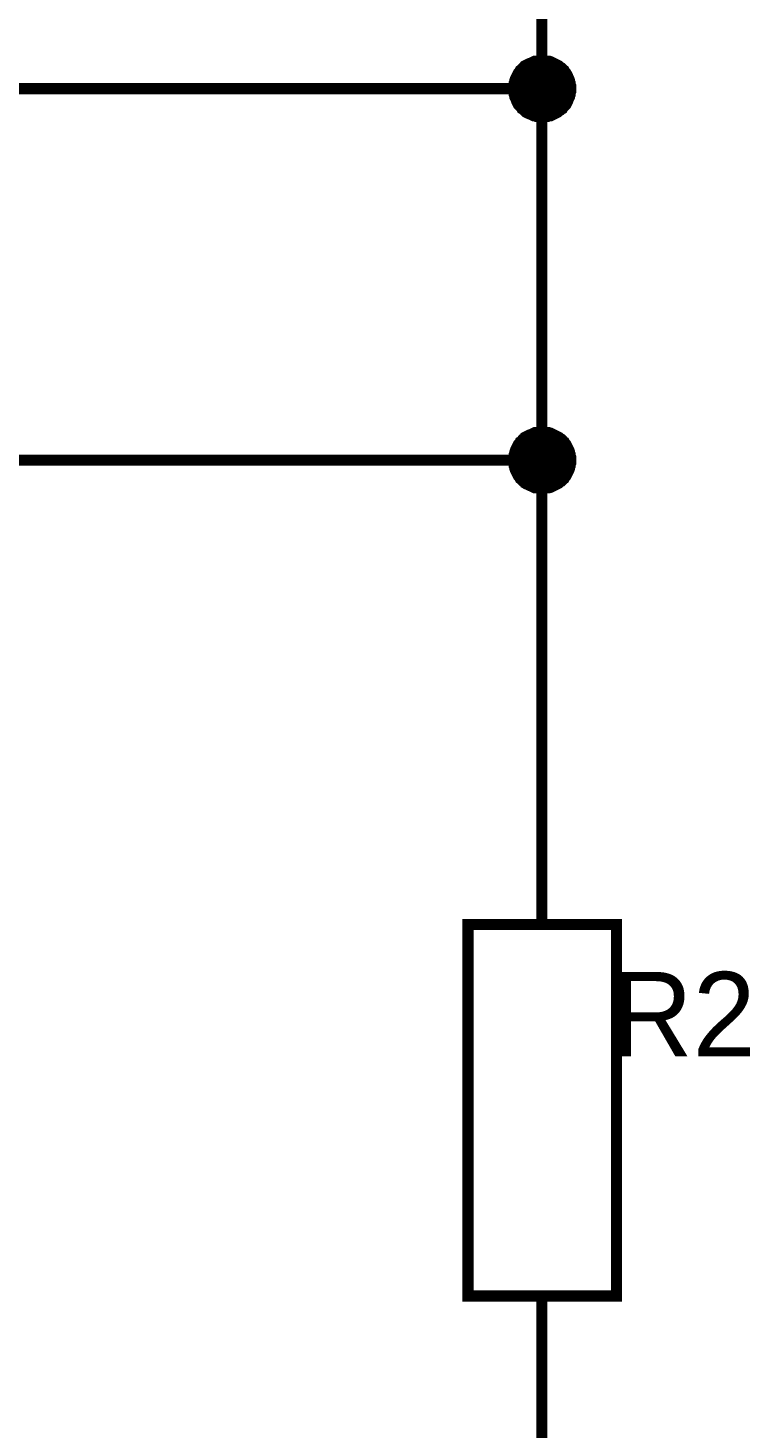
# Model space of a CAD drawing. Header units: millimetres. Extents: x 0 to 594, y 0 to 420.
# Drawn here: x 93.71 to 113.14, y 311.45 to 349.12 of the extents above; entities that cross this region are included whole.
import ezdxf

# ---------------------------------------------------------------- set-up
doc = ezdxf.new("R2010")
doc.units = ezdxf.units.MM
doc.layers.add('Sheet', color=255, linetype='Continuous')

msp = doc.modelspace()

# ---------------------------------------------------------------- linework, layer by layer
at = {"layer": 'Sheet'}
for points, const_width in [([(107.538, 350), (107.538, 347.489), (107.538, 337.491), (107.538, 329.989)], 0.3), ([(106.78, 347.489), (106.78, 347.536), (106.78, 347.568), (106.796, 347.599), (106.796, 347.647), (106.811, 347.678), (106.811, 347.71), (106.827, 347.757), (106.843, 347.789), (106.859, 347.82), (106.875, 347.852), (106.89, 347.884), (106.906, 347.915), (106.938, 347.947), (106.953, 347.978), (106.985, 347.994), (107.001, 348.026), (107.032, 348.057), (107.064, 348.073), (107.08, 348.105), (107.111, 348.12), (107.143, 348.136), (107.175, 348.152), (107.206, 348.168), (107.254, 348.184), (107.285, 348.199), (107.317, 348.215), (107.348, 348.231), (107.38, 348.231), (107.427, 348.231), (107.459, 348.247), (107.506, 348.247), (107.538, 348.247)], 0.3), ([(106.78, 347.489), (106.78, 347.536), (106.78, 347.568), (106.796, 347.599), (106.796, 347.647), (106.811, 347.678), (106.811, 347.71), (106.827, 347.757), (106.843, 347.789), (106.859, 347.82), (106.875, 347.852), (106.89, 347.884), (106.906, 347.915), (106.938, 347.947), (106.953, 347.978), (106.985, 347.994), (107.001, 348.026), (107.032, 348.057), (107.064, 348.073), (107.08, 348.105), (107.111, 348.12), (107.143, 348.136), (107.175, 348.152), (107.206, 348.168), (107.254, 348.184), (107.285, 348.199), (107.317, 348.215), (107.348, 348.231), (107.38, 348.231), (107.427, 348.231), (107.459, 348.247), (107.506, 348.247), (107.538, 348.247)], 0.3), ([(106.78, 347.489), (106.78, 347.536), (106.78, 347.568), (106.796, 347.599), (106.796, 347.647), (106.811, 347.678), (106.811, 347.71), (106.827, 347.757), (106.843, 347.789), (106.859, 347.82), (106.875, 347.852), (106.89, 347.884), (106.906, 347.915), (106.938, 347.947), (106.953, 347.978), (106.985, 347.994), (107.001, 348.026), (107.032, 348.057), (107.064, 348.073), (107.08, 348.105), (107.111, 348.12), (107.143, 348.136), (107.175, 348.152), (107.206, 348.168), (107.254, 348.184), (107.285, 348.199), (107.317, 348.215), (107.348, 348.231), (107.38, 348.231), (107.427, 348.231), (107.459, 348.247), (107.506, 348.247), (107.538, 348.247)], 0.3), ([(106.78, 347.489), (106.78, 347.536), (106.78, 347.568), (106.796, 347.599), (106.796, 347.647), (106.811, 347.678), (106.811, 347.71), (106.827, 347.757), (106.843, 347.789), (106.859, 347.82), (106.875, 347.852), (106.89, 347.884), (106.906, 347.915), (106.938, 347.947), (106.953, 347.978), (106.985, 347.994), (107.001, 348.026), (107.032, 348.057), (107.064, 348.073), (107.08, 348.105), (107.111, 348.12), (107.143, 348.136), (107.175, 348.152), (107.206, 348.168), (107.254, 348.184), (107.285, 348.199), (107.317, 348.215), (107.348, 348.231), (107.38, 348.231), (107.427, 348.231), (107.459, 348.247), (107.506, 348.247), (107.538, 348.247)], 0.3), ([(106.78, 347.489), (106.78, 347.536), (106.78, 347.568), (106.796, 347.599), (106.796, 347.647), (106.811, 347.678), (106.811, 347.71), (106.827, 347.757), (106.843, 347.789), (106.859, 347.82), (106.875, 347.852), (106.89, 347.884), (106.906, 347.915), (106.938, 347.947), (106.953, 347.978), (106.985, 347.994), (107.001, 348.026), (107.032, 348.057), (107.064, 348.073), (107.08, 348.105), (107.111, 348.12), (107.143, 348.136), (107.175, 348.152), (107.206, 348.168), (107.254, 348.184), (107.285, 348.199), (107.317, 348.215), (107.348, 348.231), (107.38, 348.231), (107.427, 348.231), (107.459, 348.247), (107.506, 348.247), (107.538, 348.247)], 0.0991), ([(106.78, 347.489), (106.78, 347.536), (106.78, 347.568), (106.796, 347.599), (106.796, 347.647), (106.811, 347.678), (106.811, 347.71), (106.827, 347.757), (106.843, 347.789), (106.859, 347.82), (106.875, 347.852), (106.89, 347.884), (106.906, 347.915), (106.938, 347.947), (106.953, 347.978), (106.985, 347.994), (107.001, 348.026), (107.032, 348.057), (107.064, 348.073), (107.08, 348.105), (107.111, 348.12), (107.143, 348.136), (107.175, 348.152), (107.206, 348.168), (107.254, 348.184), (107.285, 348.199), (107.317, 348.215), (107.348, 348.231), (107.38, 348.231), (107.427, 348.231), (107.459, 348.247), (107.506, 348.247), (107.538, 348.247)], 0.0991), ([(106.78, 347.489), (106.78, 347.536), (106.78, 347.568), (106.796, 347.599), (106.796, 347.647), (106.811, 347.678), (106.811, 347.71), (106.827, 347.757), (106.843, 347.789), (106.859, 347.82), (106.875, 347.852), (106.89, 347.884), (106.906, 347.915), (106.938, 347.947), (106.953, 347.978), (106.985, 347.994), (107.001, 348.026), (107.032, 348.057), (107.064, 348.073), (107.08, 348.105), (107.111, 348.12), (107.143, 348.136), (107.175, 348.152), (107.206, 348.168), (107.254, 348.184), (107.285, 348.199), (107.317, 348.215), (107.348, 348.231), (107.38, 348.231), (107.427, 348.231), (107.459, 348.247), (107.506, 348.247), (107.538, 348.247)], 0.0991), ([(106.78, 347.489), (106.78, 347.536), (106.78, 347.568), (106.796, 347.599), (106.796, 347.647), (106.811, 347.678), (106.811, 347.71), (106.827, 347.757), (106.843, 347.789), (106.859, 347.82), (106.875, 347.852), (106.89, 347.884), (106.906, 347.915), (106.938, 347.947), (106.953, 347.978), (106.985, 347.994), (107.001, 348.026), (107.032, 348.057), (107.064, 348.073), (107.08, 348.105), (107.111, 348.12), (107.143, 348.136), (107.175, 348.152), (107.206, 348.168), (107.254, 348.184), (107.285, 348.199), (107.317, 348.215), (107.348, 348.231), (107.38, 348.231), (107.427, 348.231), (107.459, 348.247), (107.506, 348.247), (107.538, 348.247)], 0.0991), ([(107.538, 348.247), (107.538, 348.247)], 0.3), ([(107.538, 348.247), (107.585, 348.247), (107.617, 348.247), (107.648, 348.231), (107.696, 348.231), (107.727, 348.231), (107.775, 348.215), (107.806, 348.199), (107.838, 348.184), (107.869, 348.168), (107.901, 348.152), (107.933, 348.136), (107.964, 348.12), (107.996, 348.105), (108.027, 348.073), (108.059, 348.057), (108.09, 348.026), (108.106, 347.994), (108.138, 347.978), (108.154, 347.947), (108.185, 347.915), (108.201, 347.884), (108.217, 347.852), (108.233, 347.82), (108.248, 347.789), (108.264, 347.757), (108.28, 347.71), (108.28, 347.678), (108.296, 347.647), (108.296, 347.599), (108.312, 347.568), (108.312, 347.536), (108.312, 347.489)], 0.3), ([(107.538, 348.247), (107.538, 348.247)], 0.3), ([(107.538, 348.247), (107.585, 348.247), (107.617, 348.247), (107.648, 348.231), (107.696, 348.231), (107.727, 348.231), (107.775, 348.215), (107.806, 348.199), (107.838, 348.184), (107.869, 348.168), (107.901, 348.152), (107.933, 348.136), (107.964, 348.12), (107.996, 348.105), (108.027, 348.073), (108.059, 348.057), (108.09, 348.026), (108.106, 347.994), (108.138, 347.978), (108.154, 347.947), (108.185, 347.915), (108.201, 347.884), (108.217, 347.852), (108.233, 347.82), (108.248, 347.789), (108.264, 347.757), (108.28, 347.71), (108.28, 347.678), (108.296, 347.647), (108.296, 347.599), (108.312, 347.568), (108.312, 347.536), (108.312, 347.489)], 0.3), ([(107.538, 348.247), (107.538, 348.247)], 0.3), ([(107.538, 348.247), (107.585, 348.247), (107.617, 348.247), (107.648, 348.231), (107.696, 348.231), (107.727, 348.231), (107.775, 348.215), (107.806, 348.199), (107.838, 348.184), (107.869, 348.168), (107.901, 348.152), (107.933, 348.136), (107.964, 348.12), (107.996, 348.105), (108.027, 348.073), (108.059, 348.057), (108.09, 348.026), (108.106, 347.994), (108.138, 347.978), (108.154, 347.947), (108.185, 347.915), (108.201, 347.884), (108.217, 347.852), (108.233, 347.82), (108.248, 347.789), (108.264, 347.757), (108.28, 347.71), (108.28, 347.678), (108.296, 347.647), (108.296, 347.599), (108.312, 347.568), (108.312, 347.536), (108.312, 347.489)], 0.3), ([(107.538, 348.247), (107.538, 348.247)], 0.3), ([(107.538, 348.247), (107.585, 348.247), (107.617, 348.247), (107.648, 348.231), (107.696, 348.231), (107.727, 348.231), (107.775, 348.215), (107.806, 348.199), (107.838, 348.184), (107.869, 348.168), (107.901, 348.152), (107.933, 348.136), (107.964, 348.12), (107.996, 348.105), (108.027, 348.073), (108.059, 348.057), (108.09, 348.026), (108.106, 347.994), (108.138, 347.978), (108.154, 347.947), (108.185, 347.915), (108.201, 347.884), (108.217, 347.852), (108.233, 347.82), (108.248, 347.789), (108.264, 347.757), (108.28, 347.71), (108.28, 347.678), (108.296, 347.647), (108.296, 347.599), (108.312, 347.568), (108.312, 347.536), (108.312, 347.489)], 0.3), ([(107.538, 348.247), (107.538, 348.247)], 0.0991), ([(107.538, 348.247), (107.585, 348.247), (107.617, 348.247), (107.648, 348.231), (107.696, 348.231), (107.727, 348.231), (107.775, 348.215), (107.806, 348.199), (107.838, 348.184), (107.869, 348.168), (107.901, 348.152), (107.933, 348.136), (107.964, 348.12), (107.996, 348.105), (108.027, 348.073), (108.059, 348.057), (108.09, 348.026), (108.106, 347.994), (108.138, 347.978), (108.154, 347.947), (108.185, 347.915), (108.201, 347.884), (108.217, 347.852), (108.233, 347.82), (108.248, 347.789), (108.264, 347.757), (108.28, 347.71), (108.28, 347.678), (108.296, 347.647), (108.296, 347.599), (108.312, 347.568), (108.312, 347.536), (108.312, 347.489)], 0.0991), ([(107.538, 348.247), (107.538, 348.247)], 0.0991), ([(107.538, 348.247), (107.585, 348.247), (107.617, 348.247), (107.648, 348.231), (107.696, 348.231), (107.727, 348.231), (107.775, 348.215), (107.806, 348.199), (107.838, 348.184), (107.869, 348.168), (107.901, 348.152), (107.933, 348.136), (107.964, 348.12), (107.996, 348.105), (108.027, 348.073), (108.059, 348.057), (108.09, 348.026), (108.106, 347.994), (108.138, 347.978), (108.154, 347.947), (108.185, 347.915), (108.201, 347.884), (108.217, 347.852), (108.233, 347.82), (108.248, 347.789), (108.264, 347.757), (108.28, 347.71), (108.28, 347.678), (108.296, 347.647), (108.296, 347.599), (108.312, 347.568), (108.312, 347.536), (108.312, 347.489)], 0.0991), ([(107.538, 348.247), (107.538, 348.247)], 0.0991), ([(107.538, 348.247), (107.585, 348.247), (107.617, 348.247), (107.648, 348.231), (107.696, 348.231), (107.727, 348.231), (107.775, 348.215), (107.806, 348.199), (107.838, 348.184), (107.869, 348.168), (107.901, 348.152), (107.933, 348.136), (107.964, 348.12), (107.996, 348.105), (108.027, 348.073), (108.059, 348.057), (108.09, 348.026), (108.106, 347.994), (108.138, 347.978), (108.154, 347.947), (108.185, 347.915), (108.201, 347.884), (108.217, 347.852), (108.233, 347.82), (108.248, 347.789), (108.264, 347.757), (108.28, 347.71), (108.28, 347.678), (108.296, 347.647), (108.296, 347.599), (108.312, 347.568), (108.312, 347.536), (108.312, 347.489)], 0.0991), ([(107.538, 348.247), (107.538, 348.247)], 0.0991), ([(107.538, 348.247), (107.585, 348.247), (107.617, 348.247), (107.648, 348.231), (107.696, 348.231), (107.727, 348.231), (107.775, 348.215), (107.806, 348.199), (107.838, 348.184), (107.869, 348.168), (107.901, 348.152), (107.933, 348.136), (107.964, 348.12), (107.996, 348.105), (108.027, 348.073), (108.059, 348.057), (108.09, 348.026), (108.106, 347.994), (108.138, 347.978), (108.154, 347.947), (108.185, 347.915), (108.201, 347.884), (108.217, 347.852), (108.233, 347.82), (108.248, 347.789), (108.264, 347.757), (108.28, 347.71), (108.28, 347.678), (108.296, 347.647), (108.296, 347.599), (108.312, 347.568), (108.312, 347.536), (108.312, 347.489)], 0.0991), ([(80.045, 347.489), (107.538, 347.489)], 0.3), ([(107.538, 346.731), (107.506, 346.731), (107.459, 346.731), (107.427, 346.746), (107.38, 346.746), (107.348, 346.762), (107.317, 346.762), (107.285, 346.778), (107.254, 346.794), (107.206, 346.81), (107.175, 346.825), (107.143, 346.841), (107.111, 346.857), (107.08, 346.889), (107.064, 346.904), (107.032, 346.936), (107.001, 346.952), (106.985, 346.983), (106.953, 347.015), (106.938, 347.031), (106.906, 347.062), (106.89, 347.094), (106.875, 347.125), (106.859, 347.157), (106.843, 347.204), (106.827, 347.236), (106.811, 347.268), (106.811, 347.299), (106.796, 347.331), (106.796, 347.378), (106.78, 347.41), (106.78, 347.457), (106.78, 347.489)], 0.3), ([(106.78, 347.489), (106.78, 347.489)], 0.3), ([(107.538, 346.731), (107.506, 346.731), (107.459, 346.731), (107.427, 346.746), (107.38, 346.746), (107.348, 346.762), (107.317, 346.762), (107.285, 346.778), (107.254, 346.794), (107.206, 346.81), (107.175, 346.825), (107.143, 346.841), (107.111, 346.857), (107.08, 346.889), (107.064, 346.904), (107.032, 346.936), (107.001, 346.952), (106.985, 346.983), (106.953, 347.015), (106.938, 347.031), (106.906, 347.062), (106.89, 347.094), (106.875, 347.125), (106.859, 347.157), (106.843, 347.204), (106.827, 347.236), (106.811, 347.268), (106.811, 347.299), (106.796, 347.331), (106.796, 347.378), (106.78, 347.41), (106.78, 347.457), (106.78, 347.489)], 0.3), ([(106.78, 347.489), (106.78, 347.489)], 0.3), ([(107.538, 346.731), (107.506, 346.731), (107.459, 346.731), (107.427, 346.746), (107.38, 346.746), (107.348, 346.762), (107.317, 346.762), (107.285, 346.778), (107.254, 346.794), (107.206, 346.81), (107.175, 346.825), (107.143, 346.841), (107.111, 346.857), (107.08, 346.889), (107.064, 346.904), (107.032, 346.936), (107.001, 346.952), (106.985, 346.983), (106.953, 347.015), (106.938, 347.031), (106.906, 347.062), (106.89, 347.094), (106.875, 347.125), (106.859, 347.157), (106.843, 347.204), (106.827, 347.236), (106.811, 347.268), (106.811, 347.299), (106.796, 347.331), (106.796, 347.378), (106.78, 347.41), (106.78, 347.457), (106.78, 347.489)], 0.3), ([(106.78, 347.489), (106.78, 347.489)], 0.3), ([(107.538, 346.731), (107.506, 346.731), (107.459, 346.731), (107.427, 346.746), (107.38, 346.746), (107.348, 346.762), (107.317, 346.762), (107.285, 346.778), (107.254, 346.794), (107.206, 346.81), (107.175, 346.825), (107.143, 346.841), (107.111, 346.857), (107.08, 346.889), (107.064, 346.904), (107.032, 346.936), (107.001, 346.952), (106.985, 346.983), (106.953, 347.015), (106.938, 347.031), (106.906, 347.062), (106.89, 347.094), (106.875, 347.125), (106.859, 347.157), (106.843, 347.204), (106.827, 347.236), (106.811, 347.268), (106.811, 347.299), (106.796, 347.331), (106.796, 347.378), (106.78, 347.41), (106.78, 347.457), (106.78, 347.489)], 0.3), ([(106.78, 347.489), (106.78, 347.489)], 0.3), ([(107.538, 346.731), (107.506, 346.731), (107.459, 346.731), (107.427, 346.746), (107.38, 346.746), (107.348, 346.762), (107.317, 346.762), (107.285, 346.778), (107.254, 346.794), (107.206, 346.81), (107.175, 346.825), (107.143, 346.841), (107.111, 346.857), (107.08, 346.889), (107.064, 346.904), (107.032, 346.936), (107.001, 346.952), (106.985, 346.983), (106.953, 347.015), (106.938, 347.031), (106.906, 347.062), (106.89, 347.094), (106.875, 347.125), (106.859, 347.157), (106.843, 347.204), (106.827, 347.236), (106.811, 347.268), (106.811, 347.299), (106.796, 347.331), (106.796, 347.378), (106.78, 347.41), (106.78, 347.457), (106.78, 347.489)], 0.0991), ([(106.78, 347.489), (106.78, 347.489)], 0.0991), ([(107.538, 346.731), (107.506, 346.731), (107.459, 346.731), (107.427, 346.746), (107.38, 346.746), (107.348, 346.762), (107.317, 346.762), (107.285, 346.778), (107.254, 346.794), (107.206, 346.81), (107.175, 346.825), (107.143, 346.841), (107.111, 346.857), (107.08, 346.889), (107.064, 346.904), (107.032, 346.936), (107.001, 346.952), (106.985, 346.983), (106.953, 347.015), (106.938, 347.031), (106.906, 347.062), (106.89, 347.094), (106.875, 347.125), (106.859, 347.157), (106.843, 347.204), (106.827, 347.236), (106.811, 347.268), (106.811, 347.299), (106.796, 347.331), (106.796, 347.378), (106.78, 347.41), (106.78, 347.457), (106.78, 347.489)], 0.0991), ([(106.78, 347.489), (106.78, 347.489)], 0.0991), ([(107.538, 346.731), (107.506, 346.731), (107.459, 346.731), (107.427, 346.746), (107.38, 346.746), (107.348, 346.762), (107.317, 346.762), (107.285, 346.778), (107.254, 346.794), (107.206, 346.81), (107.175, 346.825), (107.143, 346.841), (107.111, 346.857), (107.08, 346.889), (107.064, 346.904), (107.032, 346.936), (107.001, 346.952), (106.985, 346.983), (106.953, 347.015), (106.938, 347.031), (106.906, 347.062), (106.89, 347.094), (106.875, 347.125), (106.859, 347.157), (106.843, 347.204), (106.827, 347.236), (106.811, 347.268), (106.811, 347.299), (106.796, 347.331), (106.796, 347.378), (106.78, 347.41), (106.78, 347.457), (106.78, 347.489)], 0.0991), ([(106.78, 347.489), (106.78, 347.489)], 0.0991), ([(107.538, 346.731), (107.506, 346.731), (107.459, 346.731), (107.427, 346.746), (107.38, 346.746), (107.348, 346.762), (107.317, 346.762), (107.285, 346.778), (107.254, 346.794), (107.206, 346.81), (107.175, 346.825), (107.143, 346.841), (107.111, 346.857), (107.08, 346.889), (107.064, 346.904), (107.032, 346.936), (107.001, 346.952), (106.985, 346.983), (106.953, 347.015), (106.938, 347.031), (106.906, 347.062), (106.89, 347.094), (106.875, 347.125), (106.859, 347.157), (106.843, 347.204), (106.827, 347.236), (106.811, 347.268), (106.811, 347.299), (106.796, 347.331), (106.796, 347.378), (106.78, 347.41), (106.78, 347.457), (106.78, 347.489)], 0.0991), ([(106.78, 347.489), (106.78, 347.489)], 0.0991), ([(108.312, 347.489), (108.312, 347.457), (108.312, 347.41), (108.296, 347.378), (108.296, 347.331), (108.28, 347.299), (108.28, 347.268), (108.264, 347.236), (108.248, 347.204), (108.233, 347.157), (108.217, 347.125), (108.201, 347.094), (108.185, 347.062), (108.154, 347.031), (108.138, 347.015), (108.106, 346.983), (108.09, 346.952), (108.059, 346.936), (108.027, 346.904), (107.996, 346.889), (107.964, 346.857), (107.933, 346.841), (107.901, 346.825), (107.869, 346.81), (107.838, 346.794), (107.806, 346.778), (107.775, 346.762), (107.727, 346.762), (107.696, 346.746), (107.648, 346.746), (107.617, 346.731), (107.585, 346.731), (107.538, 346.731)], 0.3), ([(108.312, 347.489), (108.312, 347.457), (108.312, 347.41), (108.296, 347.378), (108.296, 347.331), (108.28, 347.299), (108.28, 347.268), (108.264, 347.236), (108.248, 347.204), (108.233, 347.157), (108.217, 347.125), (108.201, 347.094), (108.185, 347.062), (108.154, 347.031), (108.138, 347.015), (108.106, 346.983), (108.09, 346.952), (108.059, 346.936), (108.027, 346.904), (107.996, 346.889), (107.964, 346.857), (107.933, 346.841), (107.901, 346.825), (107.869, 346.81), (107.838, 346.794), (107.806, 346.778), (107.775, 346.762), (107.727, 346.762), (107.696, 346.746), (107.648, 346.746), (107.617, 346.731), (107.585, 346.731), (107.538, 346.731)], 0.3), ([(108.312, 347.489), (108.312, 347.457), (108.312, 347.41), (108.296, 347.378), (108.296, 347.331), (108.28, 347.299), (108.28, 347.268), (108.264, 347.236), (108.248, 347.204), (108.233, 347.157), (108.217, 347.125), (108.201, 347.094), (108.185, 347.062), (108.154, 347.031), (108.138, 347.015), (108.106, 346.983), (108.09, 346.952), (108.059, 346.936), (108.027, 346.904), (107.996, 346.889), (107.964, 346.857), (107.933, 346.841), (107.901, 346.825), (107.869, 346.81), (107.838, 346.794), (107.806, 346.778), (107.775, 346.762), (107.727, 346.762), (107.696, 346.746), (107.648, 346.746), (107.617, 346.731), (107.585, 346.731), (107.538, 346.731)], 0.3), ([(108.312, 347.489), (108.312, 347.457), (108.312, 347.41), (108.296, 347.378), (108.296, 347.331), (108.28, 347.299), (108.28, 347.268), (108.264, 347.236), (108.248, 347.204), (108.233, 347.157), (108.217, 347.125), (108.201, 347.094), (108.185, 347.062), (108.154, 347.031), (108.138, 347.015), (108.106, 346.983), (108.09, 346.952), (108.059, 346.936), (108.027, 346.904), (107.996, 346.889), (107.964, 346.857), (107.933, 346.841), (107.901, 346.825), (107.869, 346.81), (107.838, 346.794), (107.806, 346.778), (107.775, 346.762), (107.727, 346.762), (107.696, 346.746), (107.648, 346.746), (107.617, 346.731), (107.585, 346.731), (107.538, 346.731)], 0.3), ([(108.312, 347.489), (108.312, 347.457), (108.312, 347.41), (108.296, 347.378), (108.296, 347.331), (108.28, 347.299), (108.28, 347.268), (108.264, 347.236), (108.248, 347.204), (108.233, 347.157), (108.217, 347.125), (108.201, 347.094), (108.185, 347.062), (108.154, 347.031), (108.138, 347.015), (108.106, 346.983), (108.09, 346.952), (108.059, 346.936), (108.027, 346.904), (107.996, 346.889), (107.964, 346.857), (107.933, 346.841), (107.901, 346.825), (107.869, 346.81), (107.838, 346.794), (107.806, 346.778), (107.775, 346.762), (107.727, 346.762), (107.696, 346.746), (107.648, 346.746), (107.617, 346.731), (107.585, 346.731), (107.538, 346.731)], 0.0991), ([(108.312, 347.489), (108.312, 347.457), (108.312, 347.41), (108.296, 347.378), (108.296, 347.331), (108.28, 347.299), (108.28, 347.268), (108.264, 347.236), (108.248, 347.204), (108.233, 347.157), (108.217, 347.125), (108.201, 347.094), (108.185, 347.062), (108.154, 347.031), (108.138, 347.015), (108.106, 346.983), (108.09, 346.952), (108.059, 346.936), (108.027, 346.904), (107.996, 346.889), (107.964, 346.857), (107.933, 346.841), (107.901, 346.825), (107.869, 346.81), (107.838, 346.794), (107.806, 346.778), (107.775, 346.762), (107.727, 346.762), (107.696, 346.746), (107.648, 346.746), (107.617, 346.731), (107.585, 346.731), (107.538, 346.731)], 0.0991), ([(108.312, 347.489), (108.312, 347.457), (108.312, 347.41), (108.296, 347.378), (108.296, 347.331), (108.28, 347.299), (108.28, 347.268), (108.264, 347.236), (108.248, 347.204), (108.233, 347.157), (108.217, 347.125), (108.201, 347.094), (108.185, 347.062), (108.154, 347.031), (108.138, 347.015), (108.106, 346.983), (108.09, 346.952), (108.059, 346.936), (108.027, 346.904), (107.996, 346.889), (107.964, 346.857), (107.933, 346.841), (107.901, 346.825), (107.869, 346.81), (107.838, 346.794), (107.806, 346.778), (107.775, 346.762), (107.727, 346.762), (107.696, 346.746), (107.648, 346.746), (107.617, 346.731), (107.585, 346.731), (107.538, 346.731)], 0.0991), ([(108.312, 347.489), (108.312, 347.457), (108.312, 347.41), (108.296, 347.378), (108.296, 347.331), (108.28, 347.299), (108.28, 347.268), (108.264, 347.236), (108.248, 347.204), (108.233, 347.157), (108.217, 347.125), (108.201, 347.094), (108.185, 347.062), (108.154, 347.031), (108.138, 347.015), (108.106, 346.983), (108.09, 346.952), (108.059, 346.936), (108.027, 346.904), (107.996, 346.889), (107.964, 346.857), (107.933, 346.841), (107.901, 346.825), (107.869, 346.81), (107.838, 346.794), (107.806, 346.778), (107.775, 346.762), (107.727, 346.762), (107.696, 346.746), (107.648, 346.746), (107.617, 346.731), (107.585, 346.731), (107.538, 346.731)], 0.0991), ([(108.312, 347.489), (108.312, 347.489), (108.312, 347.489), (108.312, 347.489), (108.312, 347.489), (108.312, 347.489), (108.312, 347.489), (108.312, 347.489), (108.312, 347.489), (108.312, 347.489), (108.312, 347.489), (108.312, 347.489), (108.312, 347.489), (108.312, 347.489), (108.312, 347.489), (108.312, 347.489), (108.312, 347.489), (108.312, 347.489), (108.312, 347.489), (108.312, 347.489), (108.312, 347.489), (108.312, 347.489), (108.312, 347.489), (108.312, 347.489), (108.312, 347.489), (108.312, 347.489), (108.312, 347.489), (108.312, 347.489), (108.312, 347.489), (108.312, 347.489), (108.312, 347.489), (108.312, 347.489), (108.312, 347.489)], 0.3), ([(108.312, 347.489), (108.312, 347.489)], 0.3), ([(108.312, 347.489), (108.312, 347.489), (108.312, 347.489), (108.312, 347.489), (108.312, 347.489), (108.312, 347.489), (108.312, 347.489), (108.312, 347.489), (108.312, 347.489), (108.312, 347.489), (108.312, 347.489), (108.312, 347.489), (108.312, 347.489), (108.312, 347.489), (108.312, 347.489), (108.312, 347.489), (108.312, 347.489), (108.312, 347.489), (108.312, 347.489), (108.312, 347.489), (108.312, 347.489), (108.312, 347.489), (108.312, 347.489), (108.312, 347.489), (108.312, 347.489), (108.312, 347.489), (108.312, 347.489), (108.312, 347.489), (108.312, 347.489), (108.312, 347.489), (108.312, 347.489), (108.312, 347.489), (108.312, 347.489)], 0.3), ([(108.312, 347.489), (108.312, 347.489)], 0.3), ([(108.312, 347.489), (108.312, 347.489), (108.312, 347.489), (108.312, 347.489), (108.312, 347.489), (108.312, 347.489), (108.312, 347.489), (108.312, 347.489), (108.312, 347.489), (108.312, 347.489), (108.312, 347.489), (108.312, 347.489), (108.312, 347.489), (108.312, 347.489), (108.312, 347.489), (108.312, 347.489), (108.312, 347.489), (108.312, 347.489), (108.312, 347.489), (108.312, 347.489), (108.312, 347.489), (108.312, 347.489), (108.312, 347.489), (108.312, 347.489), (108.312, 347.489), (108.312, 347.489), (108.312, 347.489), (108.312, 347.489), (108.312, 347.489), (108.312, 347.489), (108.312, 347.489), (108.312, 347.489), (108.312, 347.489)], 0.3), ([(108.312, 347.489), (108.312, 347.489)], 0.3), ([(108.312, 347.489), (108.312, 347.489), (108.312, 347.489), (108.312, 347.489), (108.312, 347.489), (108.312, 347.489), (108.312, 347.489), (108.312, 347.489), (108.312, 347.489), (108.312, 347.489), (108.312, 347.489), (108.312, 347.489), (108.312, 347.489), (108.312, 347.489), (108.312, 347.489), (108.312, 347.489), (108.312, 347.489), (108.312, 347.489), (108.312, 347.489), (108.312, 347.489), (108.312, 347.489), (108.312, 347.489), (108.312, 347.489), (108.312, 347.489), (108.312, 347.489), (108.312, 347.489), (108.312, 347.489), (108.312, 347.489), (108.312, 347.489), (108.312, 347.489), (108.312, 347.489), (108.312, 347.489), (108.312, 347.489)], 0.3), ([(108.312, 347.489), (108.312, 347.489)], 0.3), ([(108.312, 347.489), (108.312, 347.489), (108.312, 347.489), (108.312, 347.489), (108.312, 347.489), (108.312, 347.489), (108.312, 347.489), (108.312, 347.489), (108.312, 347.489), (108.312, 347.489), (108.312, 347.489), (108.312, 347.489), (108.312, 347.489), (108.312, 347.489), (108.312, 347.489), (108.312, 347.489), (108.312, 347.489), (108.312, 347.489), (108.312, 347.489), (108.312, 347.489), (108.312, 347.489), (108.312, 347.489), (108.312, 347.489), (108.312, 347.489), (108.312, 347.489), (108.312, 347.489), (108.312, 347.489), (108.312, 347.489), (108.312, 347.489), (108.312, 347.489), (108.312, 347.489), (108.312, 347.489), (108.312, 347.489)], 0.0991), ([(108.312, 347.489), (108.312, 347.489)], 0.0991), ([(108.312, 347.489), (108.312, 347.489), (108.312, 347.489), (108.312, 347.489), (108.312, 347.489), (108.312, 347.489), (108.312, 347.489), (108.312, 347.489), (108.312, 347.489), (108.312, 347.489), (108.312, 347.489), (108.312, 347.489), (108.312, 347.489), (108.312, 347.489), (108.312, 347.489), (108.312, 347.489), (108.312, 347.489), (108.312, 347.489), (108.312, 347.489), (108.312, 347.489), (108.312, 347.489), (108.312, 347.489), (108.312, 347.489), (108.312, 347.489), (108.312, 347.489), (108.312, 347.489), (108.312, 347.489), (108.312, 347.489), (108.312, 347.489), (108.312, 347.489), (108.312, 347.489), (108.312, 347.489), (108.312, 347.489)], 0.0991), ([(108.312, 347.489), (108.312, 347.489)], 0.0991), ([(108.312, 347.489), (108.312, 347.489), (108.312, 347.489), (108.312, 347.489), (108.312, 347.489), (108.312, 347.489), (108.312, 347.489), (108.312, 347.489), (108.312, 347.489), (108.312, 347.489), (108.312, 347.489), (108.312, 347.489), (108.312, 347.489), (108.312, 347.489), (108.312, 347.489), (108.312, 347.489), (108.312, 347.489), (108.312, 347.489), (108.312, 347.489), (108.312, 347.489), (108.312, 347.489), (108.312, 347.489), (108.312, 347.489), (108.312, 347.489), (108.312, 347.489), (108.312, 347.489), (108.312, 347.489), (108.312, 347.489), (108.312, 347.489), (108.312, 347.489), (108.312, 347.489), (108.312, 347.489), (108.312, 347.489)], 0.0991), ([(108.312, 347.489), (108.312, 347.489)], 0.0991), ([(108.312, 347.489), (108.312, 347.489), (108.312, 347.489), (108.312, 347.489), (108.312, 347.489), (108.312, 347.489), (108.312, 347.489), (108.312, 347.489), (108.312, 347.489), (108.312, 347.489), (108.312, 347.489), (108.312, 347.489), (108.312, 347.489), (108.312, 347.489), (108.312, 347.489), (108.312, 347.489), (108.312, 347.489), (108.312, 347.489), (108.312, 347.489), (108.312, 347.489), (108.312, 347.489), (108.312, 347.489), (108.312, 347.489), (108.312, 347.489), (108.312, 347.489), (108.312, 347.489), (108.312, 347.489), (108.312, 347.489), (108.312, 347.489), (108.312, 347.489), (108.312, 347.489), (108.312, 347.489), (108.312, 347.489)], 0.0991), ([(108.312, 347.489), (108.312, 347.489)], 0.0991), ([(106.78, 337.491), (106.78, 337.538), (106.78, 337.57), (106.796, 337.602), (106.796, 337.649), (106.811, 337.681), (106.811, 337.712), (106.827, 337.759), (106.843, 337.791), (106.859, 337.823), (106.875, 337.854), (106.89, 337.886), (106.906, 337.917), (106.938, 337.949), (106.953, 337.981), (106.985, 337.996), (107.001, 338.028), (107.032, 338.06), (107.064, 338.075), (107.08, 338.107), (107.111, 338.123), (107.143, 338.139), (107.175, 338.154), (107.206, 338.17), (107.254, 338.186), (107.285, 338.202), (107.317, 338.218), (107.348, 338.233), (107.38, 338.233), (107.427, 338.233), (107.459, 338.249), (107.506, 338.249), (107.538, 338.249)], 0.3), ([(106.78, 337.491), (106.78, 337.538), (106.78, 337.57), (106.796, 337.602), (106.796, 337.649), (106.811, 337.681), (106.811, 337.712), (106.827, 337.759), (106.843, 337.791), (106.859, 337.823), (106.875, 337.854), (106.89, 337.886), (106.906, 337.917), (106.938, 337.949), (106.953, 337.981), (106.985, 337.996), (107.001, 338.028), (107.032, 338.06), (107.064, 338.075), (107.08, 338.107), (107.111, 338.123), (107.143, 338.139), (107.175, 338.154), (107.206, 338.17), (107.254, 338.186), (107.285, 338.202), (107.317, 338.218), (107.348, 338.233), (107.38, 338.233), (107.427, 338.233), (107.459, 338.249), (107.506, 338.249), (107.538, 338.249)], 0.3), ([(106.78, 337.491), (106.78, 337.538), (106.78, 337.57), (106.796, 337.602), (106.796, 337.649), (106.811, 337.681), (106.811, 337.712), (106.827, 337.759), (106.843, 337.791), (106.859, 337.823), (106.875, 337.854), (106.89, 337.886), (106.906, 337.917), (106.938, 337.949), (106.953, 337.981), (106.985, 337.996), (107.001, 338.028), (107.032, 338.06), (107.064, 338.075), (107.08, 338.107), (107.111, 338.123), (107.143, 338.139), (107.175, 338.154), (107.206, 338.17), (107.254, 338.186), (107.285, 338.202), (107.317, 338.218), (107.348, 338.233), (107.38, 338.233), (107.427, 338.233), (107.459, 338.249), (107.506, 338.249), (107.538, 338.249)], 0.3), ([(106.78, 337.491), (106.78, 337.538), (106.78, 337.57), (106.796, 337.602), (106.796, 337.649), (106.811, 337.681), (106.811, 337.712), (106.827, 337.759), (106.843, 337.791), (106.859, 337.823), (106.875, 337.854), (106.89, 337.886), (106.906, 337.917), (106.938, 337.949), (106.953, 337.981), (106.985, 337.996), (107.001, 338.028), (107.032, 338.06), (107.064, 338.075), (107.08, 338.107), (107.111, 338.123), (107.143, 338.139), (107.175, 338.154), (107.206, 338.17), (107.254, 338.186), (107.285, 338.202), (107.317, 338.218), (107.348, 338.233), (107.38, 338.233), (107.427, 338.233), (107.459, 338.249), (107.506, 338.249), (107.538, 338.249)], 0.3), ([(107.538, 338.249), (107.538, 338.249)], 0.3), ([(107.538, 338.249), (107.585, 338.249), (107.617, 338.249), (107.648, 338.233), (107.696, 338.233), (107.727, 338.233), (107.775, 338.218), (107.806, 338.202), (107.838, 338.186), (107.869, 338.17), (107.901, 338.154), (107.933, 338.139), (107.964, 338.123), (107.996, 338.107), (108.027, 338.075), (108.059, 338.06), (108.09, 338.028), (108.106, 337.996), (108.138, 337.981), (108.154, 337.949), (108.185, 337.917), (108.201, 337.886), (108.217, 337.854), (108.233, 337.823), (108.248, 337.791), (108.264, 337.759), (108.28, 337.712), (108.28, 337.681), (108.296, 337.649), (108.296, 337.602), (108.312, 337.57), (108.312, 337.538), (108.312, 337.491)], 0.3), ([(107.538, 338.249), (107.538, 338.249)], 0.3), ([(107.538, 338.249), (107.585, 338.249), (107.617, 338.249), (107.648, 338.233), (107.696, 338.233), (107.727, 338.233), (107.775, 338.218), (107.806, 338.202), (107.838, 338.186), (107.869, 338.17), (107.901, 338.154), (107.933, 338.139), (107.964, 338.123), (107.996, 338.107), (108.027, 338.075), (108.059, 338.06), (108.09, 338.028), (108.106, 337.996), (108.138, 337.981), (108.154, 337.949), (108.185, 337.917), (108.201, 337.886), (108.217, 337.854), (108.233, 337.823), (108.248, 337.791), (108.264, 337.759), (108.28, 337.712), (108.28, 337.681), (108.296, 337.649), (108.296, 337.602), (108.312, 337.57), (108.312, 337.538), (108.312, 337.491)], 0.3), ([(107.538, 338.249), (107.538, 338.249)], 0.3), ([(107.538, 338.249), (107.585, 338.249), (107.617, 338.249), (107.648, 338.233), (107.696, 338.233), (107.727, 338.233), (107.775, 338.218), (107.806, 338.202), (107.838, 338.186), (107.869, 338.17), (107.901, 338.154), (107.933, 338.139), (107.964, 338.123), (107.996, 338.107), (108.027, 338.075), (108.059, 338.06), (108.09, 338.028), (108.106, 337.996), (108.138, 337.981), (108.154, 337.949), (108.185, 337.917), (108.201, 337.886), (108.217, 337.854), (108.233, 337.823), (108.248, 337.791), (108.264, 337.759), (108.28, 337.712), (108.28, 337.681), (108.296, 337.649), (108.296, 337.602), (108.312, 337.57), (108.312, 337.538), (108.312, 337.491)], 0.3), ([(107.538, 338.249), (107.538, 338.249)], 0.3), ([(107.538, 338.249), (107.585, 338.249), (107.617, 338.249), (107.648, 338.233), (107.696, 338.233), (107.727, 338.233), (107.775, 338.218), (107.806, 338.202), (107.838, 338.186), (107.869, 338.17), (107.901, 338.154), (107.933, 338.139), (107.964, 338.123), (107.996, 338.107), (108.027, 338.075), (108.059, 338.06), (108.09, 338.028), (108.106, 337.996), (108.138, 337.981), (108.154, 337.949), (108.185, 337.917), (108.201, 337.886), (108.217, 337.854), (108.233, 337.823), (108.248, 337.791), (108.264, 337.759), (108.28, 337.712), (108.28, 337.681), (108.296, 337.649), (108.296, 337.602), (108.312, 337.57), (108.312, 337.538), (108.312, 337.491)], 0.3), ([(106.78, 337.491), (106.78, 337.538), (106.78, 337.57), (106.796, 337.602), (106.796, 337.649), (106.811, 337.681), (106.811, 337.712), (106.827, 337.759), (106.843, 337.791), (106.859, 337.823), (106.875, 337.854), (106.89, 337.886), (106.906, 337.917), (106.938, 337.949), (106.953, 337.981), (106.985, 337.996), (107.001, 338.028), (107.032, 338.06), (107.064, 338.075), (107.08, 338.107), (107.111, 338.123), (107.143, 338.139), (107.175, 338.154), (107.206, 338.17), (107.254, 338.186), (107.285, 338.202), (107.317, 338.218), (107.348, 338.233), (107.38, 338.233), (107.427, 338.233), (107.459, 338.249), (107.506, 338.249), (107.538, 338.249)], 0.0991), ([(106.78, 337.491), (106.78, 337.538), (106.78, 337.57), (106.796, 337.602), (106.796, 337.649), (106.811, 337.681), (106.811, 337.712), (106.827, 337.759), (106.843, 337.791), (106.859, 337.823), (106.875, 337.854), (106.89, 337.886), (106.906, 337.917), (106.938, 337.949), (106.953, 337.981), (106.985, 337.996), (107.001, 338.028), (107.032, 338.06), (107.064, 338.075), (107.08, 338.107), (107.111, 338.123), (107.143, 338.139), (107.175, 338.154), (107.206, 338.17), (107.254, 338.186), (107.285, 338.202), (107.317, 338.218), (107.348, 338.233), (107.38, 338.233), (107.427, 338.233), (107.459, 338.249), (107.506, 338.249), (107.538, 338.249)], 0.0991), ([(106.78, 337.491), (106.78, 337.538), (106.78, 337.57), (106.796, 337.602), (106.796, 337.649), (106.811, 337.681), (106.811, 337.712), (106.827, 337.759), (106.843, 337.791), (106.859, 337.823), (106.875, 337.854), (106.89, 337.886), (106.906, 337.917), (106.938, 337.949), (106.953, 337.981), (106.985, 337.996), (107.001, 338.028), (107.032, 338.06), (107.064, 338.075), (107.08, 338.107), (107.111, 338.123), (107.143, 338.139), (107.175, 338.154), (107.206, 338.17), (107.254, 338.186), (107.285, 338.202), (107.317, 338.218), (107.348, 338.233), (107.38, 338.233), (107.427, 338.233), (107.459, 338.249), (107.506, 338.249), (107.538, 338.249)], 0.0991), ([(106.78, 337.491), (106.78, 337.538), (106.78, 337.57), (106.796, 337.602), (106.796, 337.649), (106.811, 337.681), (106.811, 337.712), (106.827, 337.759), (106.843, 337.791), (106.859, 337.823), (106.875, 337.854), (106.89, 337.886), (106.906, 337.917), (106.938, 337.949), (106.953, 337.981), (106.985, 337.996), (107.001, 338.028), (107.032, 338.06), (107.064, 338.075), (107.08, 338.107), (107.111, 338.123), (107.143, 338.139), (107.175, 338.154), (107.206, 338.17), (107.254, 338.186), (107.285, 338.202), (107.317, 338.218), (107.348, 338.233), (107.38, 338.233), (107.427, 338.233), (107.459, 338.249), (107.506, 338.249), (107.538, 338.249)], 0.0991), ([(107.538, 338.249), (107.538, 338.249)], 0.0991), ([(107.538, 338.249), (107.585, 338.249), (107.617, 338.249), (107.648, 338.233), (107.696, 338.233), (107.727, 338.233), (107.775, 338.218), (107.806, 338.202), (107.838, 338.186), (107.869, 338.17), (107.901, 338.154), (107.933, 338.139), (107.964, 338.123), (107.996, 338.107), (108.027, 338.075), (108.059, 338.06), (108.09, 338.028), (108.106, 337.996), (108.138, 337.981), (108.154, 337.949), (108.185, 337.917), (108.201, 337.886), (108.217, 337.854), (108.233, 337.823), (108.248, 337.791), (108.264, 337.759), (108.28, 337.712), (108.28, 337.681), (108.296, 337.649), (108.296, 337.602), (108.312, 337.57), (108.312, 337.538), (108.312, 337.491)], 0.0991), ([(107.538, 338.249), (107.538, 338.249)], 0.0991), ([(107.538, 338.249), (107.585, 338.249), (107.617, 338.249), (107.648, 338.233), (107.696, 338.233), (107.727, 338.233), (107.775, 338.218), (107.806, 338.202), (107.838, 338.186), (107.869, 338.17), (107.901, 338.154), (107.933, 338.139), (107.964, 338.123), (107.996, 338.107), (108.027, 338.075), (108.059, 338.06), (108.09, 338.028), (108.106, 337.996), (108.138, 337.981), (108.154, 337.949), (108.185, 337.917), (108.201, 337.886), (108.217, 337.854), (108.233, 337.823), (108.248, 337.791), (108.264, 337.759), (108.28, 337.712), (108.28, 337.681), (108.296, 337.649), (108.296, 337.602), (108.312, 337.57), (108.312, 337.538), (108.312, 337.491)], 0.0991), ([(107.538, 338.249), (107.538, 338.249)], 0.0991), ([(107.538, 338.249), (107.585, 338.249), (107.617, 338.249), (107.648, 338.233), (107.696, 338.233), (107.727, 338.233), (107.775, 338.218), (107.806, 338.202), (107.838, 338.186), (107.869, 338.17), (107.901, 338.154), (107.933, 338.139), (107.964, 338.123), (107.996, 338.107), (108.027, 338.075), (108.059, 338.06), (108.09, 338.028), (108.106, 337.996), (108.138, 337.981), (108.154, 337.949), (108.185, 337.917), (108.201, 337.886), (108.217, 337.854), (108.233, 337.823), (108.248, 337.791), (108.264, 337.759), (108.28, 337.712), (108.28, 337.681), (108.296, 337.649), (108.296, 337.602), (108.312, 337.57), (108.312, 337.538), (108.312, 337.491)], 0.0991), ([(107.538, 338.249), (107.538, 338.249)], 0.0991), ([(107.538, 338.249), (107.585, 338.249), (107.617, 338.249), (107.648, 338.233), (107.696, 338.233), (107.727, 338.233), (107.775, 338.218), (107.806, 338.202), (107.838, 338.186), (107.869, 338.17), (107.901, 338.154), (107.933, 338.139), (107.964, 338.123), (107.996, 338.107), (108.027, 338.075), (108.059, 338.06), (108.09, 338.028), (108.106, 337.996), (108.138, 337.981), (108.154, 337.949), (108.185, 337.917), (108.201, 337.886), (108.217, 337.854), (108.233, 337.823), (108.248, 337.791), (108.264, 337.759), (108.28, 337.712), (108.28, 337.681), (108.296, 337.649), (108.296, 337.602), (108.312, 337.57), (108.312, 337.538), (108.312, 337.491)], 0.0991), ([(77.55, 337.491), (87.546, 337.491), (107.538, 337.491)], 0.3), ([(107.538, 336.733), (107.506, 336.733), (107.459, 336.733), (107.427, 336.749), (107.38, 336.749), (107.348, 336.749), (107.317, 336.764), (107.285, 336.78), (107.254, 336.796), (107.206, 336.812), (107.175, 336.828), (107.143, 336.843), (107.111, 336.859), (107.08, 336.875), (107.064, 336.907), (107.032, 336.922), (107.001, 336.954), (106.985, 336.986), (106.953, 337.001), (106.938, 337.033), (106.906, 337.065), (106.89, 337.096), (106.875, 337.128), (106.859, 337.159), (106.843, 337.191), (106.827, 337.222), (106.811, 337.27), (106.811, 337.301), (106.796, 337.333), (106.796, 337.38), (106.78, 337.412), (106.78, 337.444), (106.78, 337.491)], 0.3), ([(106.78, 337.491), (106.78, 337.491)], 0.3), ([(107.538, 336.733), (107.506, 336.733), (107.459, 336.733), (107.427, 336.749), (107.38, 336.749), (107.348, 336.749), (107.317, 336.764), (107.285, 336.78), (107.254, 336.796), (107.206, 336.812), (107.175, 336.828), (107.143, 336.843), (107.111, 336.859), (107.08, 336.875), (107.064, 336.907), (107.032, 336.922), (107.001, 336.954), (106.985, 336.986), (106.953, 337.001), (106.938, 337.033), (106.906, 337.065), (106.89, 337.096), (106.875, 337.128), (106.859, 337.159), (106.843, 337.191), (106.827, 337.222), (106.811, 337.27), (106.811, 337.301), (106.796, 337.333), (106.796, 337.38), (106.78, 337.412), (106.78, 337.444), (106.78, 337.491)], 0.3), ([(106.78, 337.491), (106.78, 337.491)], 0.3), ([(107.538, 336.733), (107.506, 336.733), (107.459, 336.733), (107.427, 336.749), (107.38, 336.749), (107.348, 336.749), (107.317, 336.764), (107.285, 336.78), (107.254, 336.796), (107.206, 336.812), (107.175, 336.828), (107.143, 336.843), (107.111, 336.859), (107.08, 336.875), (107.064, 336.907), (107.032, 336.922), (107.001, 336.954), (106.985, 336.986), (106.953, 337.001), (106.938, 337.033), (106.906, 337.065), (106.89, 337.096), (106.875, 337.128), (106.859, 337.159), (106.843, 337.191), (106.827, 337.222), (106.811, 337.27), (106.811, 337.301), (106.796, 337.333), (106.796, 337.38), (106.78, 337.412), (106.78, 337.444), (106.78, 337.491)], 0.3), ([(106.78, 337.491), (106.78, 337.491)], 0.3), ([(107.538, 336.733), (107.506, 336.733), (107.459, 336.733), (107.427, 336.749), (107.38, 336.749), (107.348, 336.749), (107.317, 336.764), (107.285, 336.78), (107.254, 336.796), (107.206, 336.812), (107.175, 336.828), (107.143, 336.843), (107.111, 336.859), (107.08, 336.875), (107.064, 336.907), (107.032, 336.922), (107.001, 336.954), (106.985, 336.986), (106.953, 337.001), (106.938, 337.033), (106.906, 337.065), (106.89, 337.096), (106.875, 337.128), (106.859, 337.159), (106.843, 337.191), (106.827, 337.222), (106.811, 337.27), (106.811, 337.301), (106.796, 337.333), (106.796, 337.38), (106.78, 337.412), (106.78, 337.444), (106.78, 337.491)], 0.3), ([(106.78, 337.491), (106.78, 337.491)], 0.3), ([(108.312, 337.491), (108.312, 337.444), (108.312, 337.412), (108.296, 337.38), (108.296, 337.333), (108.28, 337.301), (108.28, 337.27), (108.264, 337.222), (108.248, 337.191), (108.233, 337.159), (108.217, 337.128), (108.201, 337.096), (108.185, 337.065), (108.154, 337.033), (108.138, 337.001), (108.106, 336.986), (108.09, 336.954), (108.059, 336.922), (108.027, 336.907), (107.996, 336.875), (107.964, 336.859), (107.933, 336.843), (107.901, 336.828), (107.869, 336.812), (107.838, 336.796), (107.806, 336.78), (107.775, 336.764), (107.727, 336.749), (107.696, 336.749), (107.648, 336.749), (107.617, 336.733), (107.585, 336.733), (107.538, 336.733)], 0.3), ([(108.312, 337.491), (108.312, 337.444), (108.312, 337.412), (108.296, 337.38), (108.296, 337.333), (108.28, 337.301), (108.28, 337.27), (108.264, 337.222), (108.248, 337.191), (108.233, 337.159), (108.217, 337.128), (108.201, 337.096), (108.185, 337.065), (108.154, 337.033), (108.138, 337.001), (108.106, 336.986), (108.09, 336.954), (108.059, 336.922), (108.027, 336.907), (107.996, 336.875), (107.964, 336.859), (107.933, 336.843), (107.901, 336.828), (107.869, 336.812), (107.838, 336.796), (107.806, 336.78), (107.775, 336.764), (107.727, 336.749), (107.696, 336.749), (107.648, 336.749), (107.617, 336.733), (107.585, 336.733), (107.538, 336.733)], 0.3), ([(108.312, 337.491), (108.312, 337.444), (108.312, 337.412), (108.296, 337.38), (108.296, 337.333), (108.28, 337.301), (108.28, 337.27), (108.264, 337.222), (108.248, 337.191), (108.233, 337.159), (108.217, 337.128), (108.201, 337.096), (108.185, 337.065), (108.154, 337.033), (108.138, 337.001), (108.106, 336.986), (108.09, 336.954), (108.059, 336.922), (108.027, 336.907), (107.996, 336.875), (107.964, 336.859), (107.933, 336.843), (107.901, 336.828), (107.869, 336.812), (107.838, 336.796), (107.806, 336.78), (107.775, 336.764), (107.727, 336.749), (107.696, 336.749), (107.648, 336.749), (107.617, 336.733), (107.585, 336.733), (107.538, 336.733)], 0.3), ([(108.312, 337.491), (108.312, 337.444), (108.312, 337.412), (108.296, 337.38), (108.296, 337.333), (108.28, 337.301), (108.28, 337.27), (108.264, 337.222), (108.248, 337.191), (108.233, 337.159), (108.217, 337.128), (108.201, 337.096), (108.185, 337.065), (108.154, 337.033), (108.138, 337.001), (108.106, 336.986), (108.09, 336.954), (108.059, 336.922), (108.027, 336.907), (107.996, 336.875), (107.964, 336.859), (107.933, 336.843), (107.901, 336.828), (107.869, 336.812), (107.838, 336.796), (107.806, 336.78), (107.775, 336.764), (107.727, 336.749), (107.696, 336.749), (107.648, 336.749), (107.617, 336.733), (107.585, 336.733), (107.538, 336.733)], 0.3), ([(108.312, 337.491), (108.312, 337.491), (108.312, 337.491), (108.312, 337.491), (108.312, 337.491), (108.312, 337.491), (108.312, 337.491), (108.312, 337.491), (108.312, 337.491), (108.312, 337.491), (108.312, 337.491), (108.312, 337.491), (108.312, 337.491), (108.312, 337.491), (108.312, 337.491), (108.312, 337.491), (108.312, 337.491), (108.312, 337.491), (108.312, 337.491), (108.312, 337.491), (108.312, 337.491), (108.312, 337.491), (108.312, 337.491), (108.312, 337.491), (108.312, 337.491), (108.312, 337.491), (108.312, 337.491), (108.312, 337.491), (108.312, 337.491), (108.312, 337.491), (108.312, 337.491), (108.312, 337.491), (108.312, 337.491)], 0.3), ([(108.312, 337.491), (108.312, 337.491)], 0.3), ([(108.312, 337.491), (108.312, 337.491), (108.312, 337.491), (108.312, 337.491), (108.312, 337.491), (108.312, 337.491), (108.312, 337.491), (108.312, 337.491), (108.312, 337.491), (108.312, 337.491), (108.312, 337.491), (108.312, 337.491), (108.312, 337.491), (108.312, 337.491), (108.312, 337.491), (108.312, 337.491), (108.312, 337.491), (108.312, 337.491), (108.312, 337.491), (108.312, 337.491), (108.312, 337.491), (108.312, 337.491), (108.312, 337.491), (108.312, 337.491), (108.312, 337.491), (108.312, 337.491), (108.312, 337.491), (108.312, 337.491), (108.312, 337.491), (108.312, 337.491), (108.312, 337.491), (108.312, 337.491), (108.312, 337.491)], 0.3), ([(108.312, 337.491), (108.312, 337.491)], 0.3), ([(108.312, 337.491), (108.312, 337.491), (108.312, 337.491), (108.312, 337.491), (108.312, 337.491), (108.312, 337.491), (108.312, 337.491), (108.312, 337.491), (108.312, 337.491), (108.312, 337.491), (108.312, 337.491), (108.312, 337.491), (108.312, 337.491), (108.312, 337.491), (108.312, 337.491), (108.312, 337.491), (108.312, 337.491), (108.312, 337.491), (108.312, 337.491), (108.312, 337.491), (108.312, 337.491), (108.312, 337.491), (108.312, 337.491), (108.312, 337.491), (108.312, 337.491), (108.312, 337.491), (108.312, 337.491), (108.312, 337.491), (108.312, 337.491), (108.312, 337.491), (108.312, 337.491), (108.312, 337.491), (108.312, 337.491)], 0.3), ([(108.312, 337.491), (108.312, 337.491)], 0.3), ([(108.312, 337.491), (108.312, 337.491), (108.312, 337.491), (108.312, 337.491), (108.312, 337.491), (108.312, 337.491), (108.312, 337.491), (108.312, 337.491), (108.312, 337.491), (108.312, 337.491), (108.312, 337.491), (108.312, 337.491), (108.312, 337.491), (108.312, 337.491), (108.312, 337.491), (108.312, 337.491), (108.312, 337.491), (108.312, 337.491), (108.312, 337.491), (108.312, 337.491), (108.312, 337.491), (108.312, 337.491), (108.312, 337.491), (108.312, 337.491), (108.312, 337.491), (108.312, 337.491), (108.312, 337.491), (108.312, 337.491), (108.312, 337.491), (108.312, 337.491), (108.312, 337.491), (108.312, 337.491), (108.312, 337.491)], 0.3), ([(108.312, 337.491), (108.312, 337.491)], 0.3), ([(107.538, 336.733), (107.506, 336.733), (107.459, 336.733), (107.427, 336.749), (107.38, 336.749), (107.348, 336.749), (107.317, 336.764), (107.285, 336.78), (107.254, 336.796), (107.206, 336.812), (107.175, 336.828), (107.143, 336.843), (107.111, 336.859), (107.08, 336.875), (107.064, 336.907), (107.032, 336.922), (107.001, 336.954), (106.985, 336.986), (106.953, 337.001), (106.938, 337.033), (106.906, 337.065), (106.89, 337.096), (106.875, 337.128), (106.859, 337.159), (106.843, 337.191), (106.827, 337.222), (106.811, 337.27), (106.811, 337.301), (106.796, 337.333), (106.796, 337.38), (106.78, 337.412), (106.78, 337.444), (106.78, 337.491)], 0.0991), ([(106.78, 337.491), (106.78, 337.491)], 0.0991), ([(107.538, 336.733), (107.506, 336.733), (107.459, 336.733), (107.427, 336.749), (107.38, 336.749), (107.348, 336.749), (107.317, 336.764), (107.285, 336.78), (107.254, 336.796), (107.206, 336.812), (107.175, 336.828), (107.143, 336.843), (107.111, 336.859), (107.08, 336.875), (107.064, 336.907), (107.032, 336.922), (107.001, 336.954), (106.985, 336.986), (106.953, 337.001), (106.938, 337.033), (106.906, 337.065), (106.89, 337.096), (106.875, 337.128), (106.859, 337.159), (106.843, 337.191), (106.827, 337.222), (106.811, 337.27), (106.811, 337.301), (106.796, 337.333), (106.796, 337.38), (106.78, 337.412), (106.78, 337.444), (106.78, 337.491)], 0.0991), ([(106.78, 337.491), (106.78, 337.491)], 0.0991), ([(107.538, 336.733), (107.506, 336.733), (107.459, 336.733), (107.427, 336.749), (107.38, 336.749), (107.348, 336.749), (107.317, 336.764), (107.285, 336.78), (107.254, 336.796), (107.206, 336.812), (107.175, 336.828), (107.143, 336.843), (107.111, 336.859), (107.08, 336.875), (107.064, 336.907), (107.032, 336.922), (107.001, 336.954), (106.985, 336.986), (106.953, 337.001), (106.938, 337.033), (106.906, 337.065), (106.89, 337.096), (106.875, 337.128), (106.859, 337.159), (106.843, 337.191), (106.827, 337.222), (106.811, 337.27), (106.811, 337.301), (106.796, 337.333), (106.796, 337.38), (106.78, 337.412), (106.78, 337.444), (106.78, 337.491)], 0.0991), ([(106.78, 337.491), (106.78, 337.491)], 0.0991), ([(107.538, 336.733), (107.506, 336.733), (107.459, 336.733), (107.427, 336.749), (107.38, 336.749), (107.348, 336.749), (107.317, 336.764), (107.285, 336.78), (107.254, 336.796), (107.206, 336.812), (107.175, 336.828), (107.143, 336.843), (107.111, 336.859), (107.08, 336.875), (107.064, 336.907), (107.032, 336.922), (107.001, 336.954), (106.985, 336.986), (106.953, 337.001), (106.938, 337.033), (106.906, 337.065), (106.89, 337.096), (106.875, 337.128), (106.859, 337.159), (106.843, 337.191), (106.827, 337.222), (106.811, 337.27), (106.811, 337.301), (106.796, 337.333), (106.796, 337.38), (106.78, 337.412), (106.78, 337.444), (106.78, 337.491)], 0.0991), ([(106.78, 337.491), (106.78, 337.491)], 0.0991), ([(108.312, 337.491), (108.312, 337.444), (108.312, 337.412), (108.296, 337.38), (108.296, 337.333), (108.28, 337.301), (108.28, 337.27), (108.264, 337.222), (108.248, 337.191), (108.233, 337.159), (108.217, 337.128), (108.201, 337.096), (108.185, 337.065), (108.154, 337.033), (108.138, 337.001), (108.106, 336.986), (108.09, 336.954), (108.059, 336.922), (108.027, 336.907), (107.996, 336.875), (107.964, 336.859), (107.933, 336.843), (107.901, 336.828), (107.869, 336.812), (107.838, 336.796), (107.806, 336.78), (107.775, 336.764), (107.727, 336.749), (107.696, 336.749), (107.648, 336.749), (107.617, 336.733), (107.585, 336.733), (107.538, 336.733)], 0.0991), ([(108.312, 337.491), (108.312, 337.444), (108.312, 337.412), (108.296, 337.38), (108.296, 337.333), (108.28, 337.301), (108.28, 337.27), (108.264, 337.222), (108.248, 337.191), (108.233, 337.159), (108.217, 337.128), (108.201, 337.096), (108.185, 337.065), (108.154, 337.033), (108.138, 337.001), (108.106, 336.986), (108.09, 336.954), (108.059, 336.922), (108.027, 336.907), (107.996, 336.875), (107.964, 336.859), (107.933, 336.843), (107.901, 336.828), (107.869, 336.812), (107.838, 336.796), (107.806, 336.78), (107.775, 336.764), (107.727, 336.749), (107.696, 336.749), (107.648, 336.749), (107.617, 336.733), (107.585, 336.733), (107.538, 336.733)], 0.0991), ([(108.312, 337.491), (108.312, 337.444), (108.312, 337.412), (108.296, 337.38), (108.296, 337.333), (108.28, 337.301), (108.28, 337.27), (108.264, 337.222), (108.248, 337.191), (108.233, 337.159), (108.217, 337.128), (108.201, 337.096), (108.185, 337.065), (108.154, 337.033), (108.138, 337.001), (108.106, 336.986), (108.09, 336.954), (108.059, 336.922), (108.027, 336.907), (107.996, 336.875), (107.964, 336.859), (107.933, 336.843), (107.901, 336.828), (107.869, 336.812), (107.838, 336.796), (107.806, 336.78), (107.775, 336.764), (107.727, 336.749), (107.696, 336.749), (107.648, 336.749), (107.617, 336.733), (107.585, 336.733), (107.538, 336.733)], 0.0991), ([(108.312, 337.491), (108.312, 337.444), (108.312, 337.412), (108.296, 337.38), (108.296, 337.333), (108.28, 337.301), (108.28, 337.27), (108.264, 337.222), (108.248, 337.191), (108.233, 337.159), (108.217, 337.128), (108.201, 337.096), (108.185, 337.065), (108.154, 337.033), (108.138, 337.001), (108.106, 336.986), (108.09, 336.954), (108.059, 336.922), (108.027, 336.907), (107.996, 336.875), (107.964, 336.859), (107.933, 336.843), (107.901, 336.828), (107.869, 336.812), (107.838, 336.796), (107.806, 336.78), (107.775, 336.764), (107.727, 336.749), (107.696, 336.749), (107.648, 336.749), (107.617, 336.733), (107.585, 336.733), (107.538, 336.733)], 0.0991), ([(108.312, 337.491), (108.312, 337.491), (108.312, 337.491), (108.312, 337.491), (108.312, 337.491), (108.312, 337.491), (108.312, 337.491), (108.312, 337.491), (108.312, 337.491), (108.312, 337.491), (108.312, 337.491), (108.312, 337.491), (108.312, 337.491), (108.312, 337.491), (108.312, 337.491), (108.312, 337.491), (108.312, 337.491), (108.312, 337.491), (108.312, 337.491), (108.312, 337.491), (108.312, 337.491), (108.312, 337.491), (108.312, 337.491), (108.312, 337.491), (108.312, 337.491), (108.312, 337.491), (108.312, 337.491), (108.312, 337.491), (108.312, 337.491), (108.312, 337.491), (108.312, 337.491), (108.312, 337.491), (108.312, 337.491)], 0.0991), ([(108.312, 337.491), (108.312, 337.491)], 0.0991), ([(108.312, 337.491), (108.312, 337.491), (108.312, 337.491), (108.312, 337.491), (108.312, 337.491), (108.312, 337.491), (108.312, 337.491), (108.312, 337.491), (108.312, 337.491), (108.312, 337.491), (108.312, 337.491), (108.312, 337.491), (108.312, 337.491), (108.312, 337.491), (108.312, 337.491), (108.312, 337.491), (108.312, 337.491), (108.312, 337.491), (108.312, 337.491), (108.312, 337.491), (108.312, 337.491), (108.312, 337.491), (108.312, 337.491), (108.312, 337.491), (108.312, 337.491), (108.312, 337.491), (108.312, 337.491), (108.312, 337.491), (108.312, 337.491), (108.312, 337.491), (108.312, 337.491), (108.312, 337.491), (108.312, 337.491)], 0.0991), ([(108.312, 337.491), (108.312, 337.491)], 0.0991), ([(108.312, 337.491), (108.312, 337.491), (108.312, 337.491), (108.312, 337.491), (108.312, 337.491), (108.312, 337.491), (108.312, 337.491), (108.312, 337.491), (108.312, 337.491), (108.312, 337.491), (108.312, 337.491), (108.312, 337.491), (108.312, 337.491), (108.312, 337.491), (108.312, 337.491), (108.312, 337.491), (108.312, 337.491), (108.312, 337.491), (108.312, 337.491), (108.312, 337.491), (108.312, 337.491), (108.312, 337.491), (108.312, 337.491), (108.312, 337.491), (108.312, 337.491), (108.312, 337.491), (108.312, 337.491), (108.312, 337.491), (108.312, 337.491), (108.312, 337.491), (108.312, 337.491), (108.312, 337.491), (108.312, 337.491)], 0.0991), ([(108.312, 337.491), (108.312, 337.491)], 0.0991), ([(108.312, 337.491), (108.312, 337.491), (108.312, 337.491), (108.312, 337.491), (108.312, 337.491), (108.312, 337.491), (108.312, 337.491), (108.312, 337.491), (108.312, 337.491), (108.312, 337.491), (108.312, 337.491), (108.312, 337.491), (108.312, 337.491), (108.312, 337.491), (108.312, 337.491), (108.312, 337.491), (108.312, 337.491), (108.312, 337.491), (108.312, 337.491), (108.312, 337.491), (108.312, 337.491), (108.312, 337.491), (108.312, 337.491), (108.312, 337.491), (108.312, 337.491), (108.312, 337.491), (108.312, 337.491), (108.312, 337.491), (108.312, 337.491), (108.312, 337.491), (108.312, 337.491), (108.312, 337.491), (108.312, 337.491)], 0.0991), ([(108.312, 337.491), (108.312, 337.491)], 0.0991), ([(107.538, 324.998), (107.538, 329.989)], 0.3), ([(107.538, 315), (107.538, 309.993)], 0.3)]:
    msp.add_lwpolyline(points, dxfattribs=dict(at, const_width=const_width))
at = {"layer": 'Sheet', "const_width": 0.762}
for points in [[(107.119, 347.5, 1), (107.881, 347.5, 1)], [(107.119, 337.5, 1), (107.881, 337.5, 1)]]:
    msp.add_lwpolyline(points, format="xyb", close=True, dxfattribs=at)
at = {"layer": 'Sheet', "const_width": 0.3}
msp.add_lwpolyline([(105.548, 324.998), (109.543, 324.998), (109.543, 315), (105.548, 315), (105.548, 324.998)], close=True, dxfattribs=at)

# ---------------------------------------------------------------- texts
at = {"layer": 'Sheet'}
msp.add_text('R2', height=2.2744, dxfattribs=at).set_placement((109.401, 321.444))

doc.saveas('drawing.dxf')
